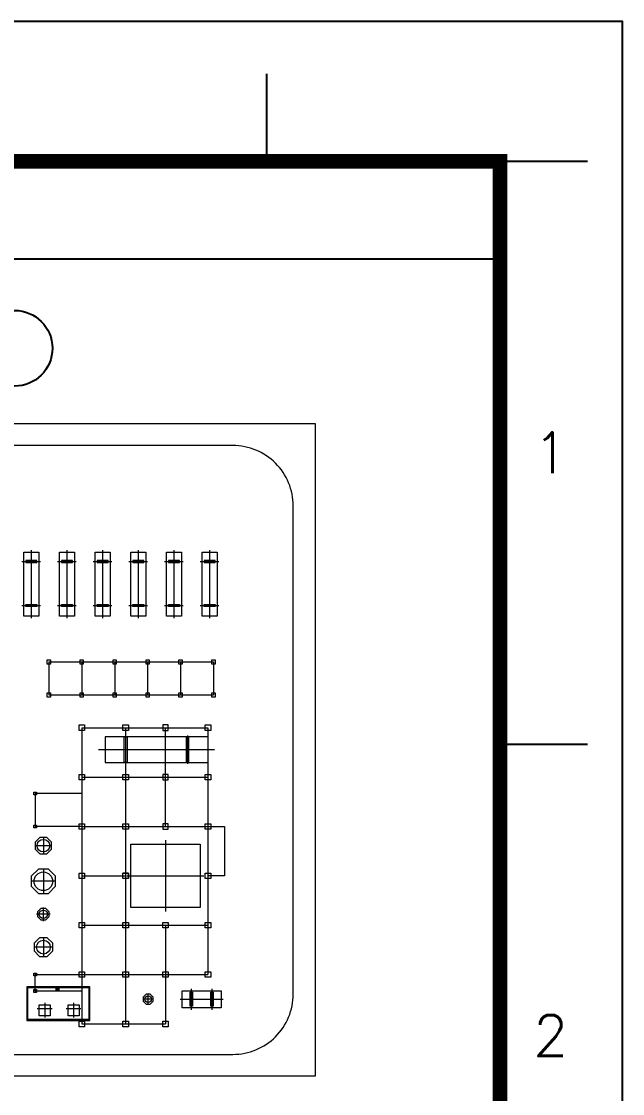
# Model space of a CAD drawing. Extents: x 56360 to 98410, y 15090 to 44790.
# Drawn here: x 95832 to 98410, y 40191 to 44790 of the extents above; entities that cross this region are included whole.
import ezdxf
from ezdxf.enums import TextEntityAlignment as Align

# ---------------------------------------------------------------- set-up
doc = ezdxf.new("R2010")
doc.units = 0
doc.header["$LTSCALE"] = 50
doc.layers.add('BORDER', color=7, linetype='Continuous')
doc.layers.add('KEY PLAN', color=8, linetype='Continuous', lineweight=15)
doc.styles.add('SIMPLEX', font='SIMPLEX8.SHX')

# ---------------------------------------------------------------- blocks, each defined once
blk = doc.blocks.new('Border_230703')
at = {"layer": 'BORDER'}
for p, q in [((16210, 11640), (16210, 11790)), ((16610, 11640), (16760, 11640)), ((16610, 10640), (16760, 10640))]:
    blk.add_line(p, q, dxfattribs=at)
at = {"layer": 'BORDER', "color": 7}
blk.add_line((13890.4, 11472.9), (16609.7, 11472.9), dxfattribs=at)
at = {"layer": 'BORDER'}
blk.add_lwpolyline([(0, 0), (16820, 0), (16820, 11880), (0, 11880)], close=True, dxfattribs=at)
at = {"layer": 'BORDER', "color": 30, "const_width": 25}
blk.add_lwpolyline([(16610, 240), (210, 240), (210, 11640), (16610, 11640)], close=True, dxfattribs=at)
at = {"layer": 'BORDER', "style": 'SIMPLEX'}
for s, p in [('1', (16696.7, 11140)), ('2', (16696.7, 10140))]:
    blk.add_text(s, height=70, dxfattribs=at).set_placement(p, align=Align.MIDDLE)
blk = doc.blocks.new('A$C721B7038')
at = {"layer": 'KEY PLAN', "ltscale": 200}
for p, q in [((5831.7, 3247.1), (3583.5, 3247.1)), ((4794.4, 2708), (4794.4, 2358.4)), ((4746.2, 2649.9), (4842.5, 2649.9)), ((4929.8, 2649.9), (5026, 2649.9)), ((5113.3, 2649.9), (5209.5, 2649.9)), ((5296.8, 2649.9), (5393, 2649.9)), ((5480.4, 2649.9), (5576.6, 2649.9)), ((5663.9, 2649.9), (5760.1, 2649.9)), ((4746.2, 2424), (4842.5, 2424)), ((4929.8, 2424), (5026, 2424)), ((5113.3, 2424), (5209.5, 2424)), ((5296.8, 2424), (5393, 2424)), ((5480.4, 2424), (5576.6, 2424)), ((5663.9, 2424), (5760.1, 2424)), ((4884.7, 2133.2), (5731.8, 2133.2)), ((4884.7, 2133.2), (4884.7, 1963.8)), ((5054.1, 2133.2), (5054.1, 1963.8)), ((5223.5, 2133.2), (5223.5, 1963.8)), ((5392.9, 2133.2), (5392.9, 1963.8)), ((5562.4, 2133.2), (5562.4, 1963.8)), ((5731.8, 2133.2), (5731.8, 1963.8)), ((4884.7, 1963.8), (5731.8, 1963.8)), ((5054.1, 1794.4), (5054.1, 269.6)), ((5054.1, 1794.4), (5703.5, 1794.4)), ((5280, 1794.4), (5280, 269.6)), ((5484.7, 1286.1), (5484.7, 1794.4)), ((5703.5, 1794.4), (5703.5, 523.8)), ((5704.7, 1747.8), (5173.8, 1747.8)), ((5173.8, 1747.8), (5173.8, 1615.1)), ((5598.5, 1754.4), (5598.5, 1608.4)), ((5704.7, 1615.1), (5704.7, 1747.8)), ((5737.8, 1681.4), (5140.7, 1681.4)), ((5173.8, 1615.1), (5704.7, 1615.1)), ((5054.1, 1540.2), (5703.5, 1540.2)), ((5054.1, 1455.5), (4814.1, 1455.5)), ((4814.1, 1455.5), (4814.1, 1286.1)), ((5054.1, 1286.1), (4814.1, 1286.1)), ((5054.1, 1286.1), (5262.4, 1286.1)), ((5251.8, 1286.1), (5703.5, 1286.1)), ((5703.5, 1286.1), (5788.2, 1286.1)), ((5788.2, 1286.1), (5788.2, 1032)), ((4856.5, 1229.6), (4856.5, 1144.9)), ((4898.8, 1187.3), (4814.1, 1187.3)), ((4856.5, 1064.5), (4856.5, 943.1)), ((4917.2, 1003.8), (4795.8, 1003.8)), ((5054.1, 1032), (5280, 1032)), ((5294.1, 1046.1), (5265.9, 1046.1)), ((5294.1, 1017.9), (5294.1, 1046.1)), ((5788.2, 1032), (5703.5, 1032)), ((4891.8, 834.4), (4821.2, 834.4)), ((4856.5, 799.1), (4856.5, 869.6)), ((5054.1, 777.9), (5703.5, 777.9)), ((5484.7, 777.9), (5484.7, 269.6)), ((4904.5, 664.9), (4808.5, 664.9)), ((4856.5, 712.9), (4856.5, 616.9)), ((4814.1, 523.8), (5054.1, 523.8)), ((4814.1, 439.1), (4814.1, 523.8)), ((5054.1, 523.8), (5703.5, 523.8)), ((4922.8, 456.6), (4936.9, 442.4)), ((4936.9, 456.6), (4922.8, 442.4)), ((5617.4, 450.5), (5617.4, 342.9)), ((5724.7, 342.9), (5724.7, 450.5)), ((5054.1, 439.1), (4814.1, 439.1)), ((5421.2, 396.7), (5370.4, 396.7)), ((5395.8, 371.1), (5395.8, 422.3)), ((5560.3, 396.7), (5781.9, 396.7)), ((5054.1, 269.6), (5484.7, 269.6))]:
    blk.add_line(p, q, dxfattribs=at)
for points in [[(6255.2, 0), (0, 0), (0, 3360), (6255.2, 3360)], [(4756.2, 2698), (4832.5, 2698), (4832.5, 2368.4), (4756.2, 2368.4)], [(4822.6, 2655.5), (4766.1, 2655.5), (4766.1, 2644.2), (4822.6, 2644.2)], [(4939.8, 2698), (5016, 2698), (5016, 2368.4), (4939.8, 2368.4)], [(5006.1, 2655.5), (4949.6, 2655.5), (4949.6, 2644.2), (5006.1, 2644.2)], [(5123.3, 2698), (5199.5, 2698), (5199.5, 2368.4), (5123.3, 2368.4)], [(5189.6, 2655.5), (5133.2, 2655.5), (5133.2, 2644.2), (5189.6, 2644.2)], [(5306.8, 2698), (5383, 2698), (5383, 2368.4), (5306.8, 2368.4)], [(5373.2, 2655.5), (5316.7, 2655.5), (5316.7, 2644.2), (5373.2, 2644.2)], [(5490.4, 2698), (5566.6, 2698), (5566.6, 2368.4), (5490.4, 2368.4)], [(5556.7, 2655.5), (5500.2, 2655.5), (5500.2, 2644.2), (5556.7, 2644.2)], [(5673.9, 2698), (5750.1, 2698), (5750.1, 2368.4), (5673.9, 2368.4)], [(5740.2, 2655.5), (5683.8, 2655.5), (5683.8, 2644.2), (5740.2, 2644.2)], [(4822.6, 2418.4), (4766.1, 2418.4), (4766.1, 2429.6), (4822.6, 2429.6)], [(5006.1, 2418.4), (4949.6, 2418.4), (4949.6, 2429.6), (5006.1, 2429.6)], [(5189.6, 2418.4), (5133.2, 2418.4), (5133.2, 2429.6), (5189.6, 2429.6)], [(5373.2, 2418.4), (5316.7, 2418.4), (5316.7, 2429.6), (5373.2, 2429.6)], [(5556.7, 2418.4), (5500.2, 2418.4), (5500.2, 2429.6), (5556.7, 2429.6)], [(5740.2, 2418.4), (5683.8, 2418.4), (5683.8, 2429.6), (5740.2, 2429.6)], [(4876.7, 2144.3), (4892.8, 2144.3), (4892.8, 2122), (4876.7, 2122)], [(5046.1, 2144.3), (5062.2, 2144.3), (5062.2, 2122), (5046.1, 2122)], [(5215.5, 2144.3), (5231.6, 2144.3), (5231.6, 2122), (5215.5, 2122)], [(5384.9, 2144.3), (5401, 2144.3), (5401, 2122), (5384.9, 2122)], [(5554.3, 2144.3), (5570.4, 2144.3), (5570.4, 2122), (5554.3, 2122)], [(5723.7, 2144.3), (5739.8, 2144.3), (5739.8, 2122), (5723.7, 2122)], [(4876.7, 1974.9), (4892.8, 1974.9), (4892.8, 1952.6), (4876.7, 1952.6)], [(5046.1, 1974.9), (5062.2, 1974.9), (5062.2, 1952.6), (5046.1, 1952.6)], [(5215.5, 1974.9), (5231.6, 1974.9), (5231.6, 1952.6), (5215.5, 1952.6)], [(5384.9, 1974.9), (5401, 1974.9), (5401, 1952.6), (5384.9, 1952.6)], [(5554.3, 1974.9), (5570.4, 1974.9), (5570.4, 1952.6), (5554.3, 1952.6)], [(5723.7, 1974.9), (5739.8, 1974.9), (5739.8, 1952.6), (5723.7, 1952.6)], [(5068.2, 1808.5), (5068.2, 1780.2), (5040, 1780.2), (5040, 1808.5)], [(5294.1, 1808.5), (5294.1, 1780.2), (5265.9, 1780.2), (5265.9, 1808.5)], [(5498.8, 1780.2), (5498.8, 1808.5), (5470.6, 1808.5), (5470.6, 1780.2)], [(5717.6, 1808.5), (5717.6, 1780.2), (5689.4, 1780.2), (5689.4, 1808.5)], [(5272.9, 1615.1), (5272.9, 1747.8), (5287.1, 1747.8), (5287.1, 1615.1)], [(5605.6, 1615.1), (5605.6, 1747.8), (5591.4, 1747.8), (5591.4, 1615.1)], [(5068.2, 1554.4), (5068.2, 1526.1), (5040, 1526.1), (5040, 1554.4)], [(5294.1, 1554.4), (5294.1, 1526.1), (5265.9, 1526.1), (5265.9, 1554.4)], [(5498.8, 1526.1), (5498.8, 1554.4), (5470.6, 1554.4), (5470.6, 1526.1)], [(5717.6, 1554.4), (5717.6, 1526.1), (5689.4, 1526.1), (5689.4, 1554.4)], [(4821.2, 1462.6), (4821.2, 1448.5), (4807.1, 1448.5), (4807.1, 1462.6)], [(4821.2, 1293.2), (4821.2, 1279.1), (4807.1, 1279.1), (4807.1, 1293.2)], [(5068.2, 1300.2), (5068.2, 1272), (5040, 1272), (5040, 1300.2)], [(5294.1, 1300.2), (5294.1, 1272), (5265.9, 1272), (5265.9, 1300.2)], [(5498.8, 1272), (5498.8, 1300.2), (5470.6, 1300.2), (5470.6, 1272)], [(5717.6, 1300.2), (5717.6, 1272), (5689.4, 1272), (5689.4, 1300.2)], [(4838.9, 1144.9), (4874, 1144.9), (4898.8, 1169.8), (4898.8, 1204.8), (4874, 1229.6), (4838.9, 1229.6), (4814.1, 1204.8), (4814.1, 1169.8)], [(5662.6, 1195.8), (5662.6, 868.2), (5306.8, 868.2), (5306.8, 1195.8)], [(4830.7, 941.6), (4882.2, 941.6), (4918.6, 978), (4918.6, 1029.5), (4882.2, 1065.9), (4830.7, 1065.9), (4794.4, 1029.5), (4794.4, 978)], [(5068.2, 1046.1), (5068.2, 1017.9), (5040, 1017.9), (5040, 1046.1)], [(5294.1, 1046.1), (5294.1, 1017.9), (5265.9, 1017.9), (5265.9, 1046.1)], [(5717.6, 1046.1), (5717.6, 1017.9), (5689.4, 1017.9), (5689.4, 1046.1)], [(4886.1, 822.1), (4886.1, 846.6), (4868.8, 864), (4844.2, 864), (4826.8, 846.6), (4826.8, 822.1), (4844.2, 804.7), (4868.8, 804.7)], [(5068.2, 792), (5068.2, 763.8), (5040, 763.8), (5040, 792)], [(5294.1, 792), (5294.1, 763.8), (5265.9, 763.8), (5265.9, 792)], [(5498.8, 792), (5498.8, 763.8), (5470.6, 763.8), (5470.6, 792)], [(5717.6, 792), (5717.6, 763.8), (5689.4, 763.8), (5689.4, 792)], [(4836.6, 616.9), (4876.4, 616.9), (4904.5, 645.1), (4904.5, 684.8), (4876.4, 712.9), (4836.6, 712.9), (4808.5, 684.8), (4808.5, 645.1)], [(4821.2, 530.8), (4821.2, 516.7), (4807.1, 516.7), (4807.1, 530.8)], [(5068.2, 537.9), (5068.2, 509.6), (5040, 509.6), (5040, 537.9)], [(5294.1, 537.9), (5294.1, 509.6), (5265.9, 509.6), (5265.9, 537.9)], [(5498.8, 537.9), (5498.8, 509.6), (5470.6, 509.6), (5470.6, 537.9)], [(5717.6, 537.9), (5717.6, 509.6), (5689.4, 509.6), (5689.4, 537.9)], [(5095.1, 460.8), (4771.8, 460.8), (4771.8, 288), (5095.1, 288)], [(4776, 456.6), (5090.8, 456.6), (5090.8, 292.2), (4776, 292.2)], [(4821.2, 446.1), (4821.2, 432), (4807.1, 432), (4807.1, 446.1)], [(4922.8, 456.6), (4936.9, 456.6), (4936.9, 442.4), (4922.8, 442.4)], [(5406.3, 422.2), (5385.2, 422.2), (5370.4, 407.3), (5370.4, 386.3), (5385.2, 371.4), (5406.3, 371.4), (5421.2, 386.3), (5421.2, 407.3)], [(5771.9, 352.9), (5570.3, 352.9), (5570.3, 440.5), (5771.9, 440.5)], [(5623.6, 361.1), (5611.2, 361.1), (5611.2, 432.3), (5623.6, 432.3)], [(5730.9, 361.1), (5718.5, 361.1), (5718.5, 432.3), (5730.9, 432.3)], [(4835.3, 368.5), (4891.8, 368.5), (4891.8, 312), (4835.3, 312)], [(4983.5, 368.5), (5040, 368.5), (5040, 312), (4983.5, 312)], [(5068.2, 283.8), (5068.2, 255.5), (5040, 255.5), (5040, 283.8)], [(5294.1, 283.8), (5294.1, 255.5), (5265.9, 255.5), (5265.9, 283.8)], [(5498.8, 283.8), (5498.8, 255.5), (5470.6, 255.5), (5470.6, 283.8)]]:
    blk.add_lwpolyline(points, close=True, dxfattribs=at)
blk.add_lwpolyline([(4029.2, 112.9), (5831.7, 112.9, 0.414214), (6142.3, 423.5), (6142.3, 2936.5, 0.414214), (5831.7, 3247.1, 0.414214)], format="xyb", dxfattribs=at)
for points in [[(4977.9, 2708), (4977.9, 2358.4)], [(5161.4, 2708), (5161.4, 2358.4)], [(5344.9, 2708), (5344.9, 2358.4)], [(5528.5, 2708), (5528.5, 2358.4)], [(5712, 2708), (5712, 2358.4)], [(5484.7, 1215.8), (5484.7, 848.2)], [(5286.8, 1032), (5682.6, 1032)], [(4825.3, 348.7), (4901.8, 348.7)], [(4863.5, 378.5), (4863.5, 302)], [(4973.5, 348.7), (5050, 348.7)], [(5011.8, 378.5), (5011.8, 302)]]:
    blk.add_lwpolyline(points, dxfattribs=at)
for centre, radius in [((4856.5, 1187.3), 32.5), ((4856.5, 1003.8), 48), ((4856.5, 834.4), 21.2), ((4856.5, 664.9), 35.3), ((5395.8, 396.7), 16.9)]:
    blk.add_circle(centre, radius, dxfattribs=at)

msp = doc.modelspace()

# ---------------------------------------------------------------- linework, layer by layer
at = {"layer": 'BORDER', "color": 1, "flags": 128}
msp.add_lwpolyline([(94536.6, 43550.5), (95802.5, 43550.5, -1), (95802.5, 43225.4), (94662.8, 43225.4), (94090.9, 41264.8), (94536.6, 43225.4, -1)], format="xyb", close=True, dxfattribs=at)

# ---------------------------------------------------------------- block references
at = {"xscale": 2.5, "yscale": 2.5, "zscale": 2.5}
msp.add_blockref('Border_230703', (56360, 15090), dxfattribs=at)

# ---------------------------------------------------------------- next in the draw order: block references
at = {"layer": 'KEY PLAN', "xscale": 0.8333333333259418, "yscale": 0.8333333333259418, "zscale": 0.8333333333259418}
msp.add_blockref('A$C721B7038', (91879.2, 40264.7), dxfattribs=at)

doc.saveas('drawing.dxf')
